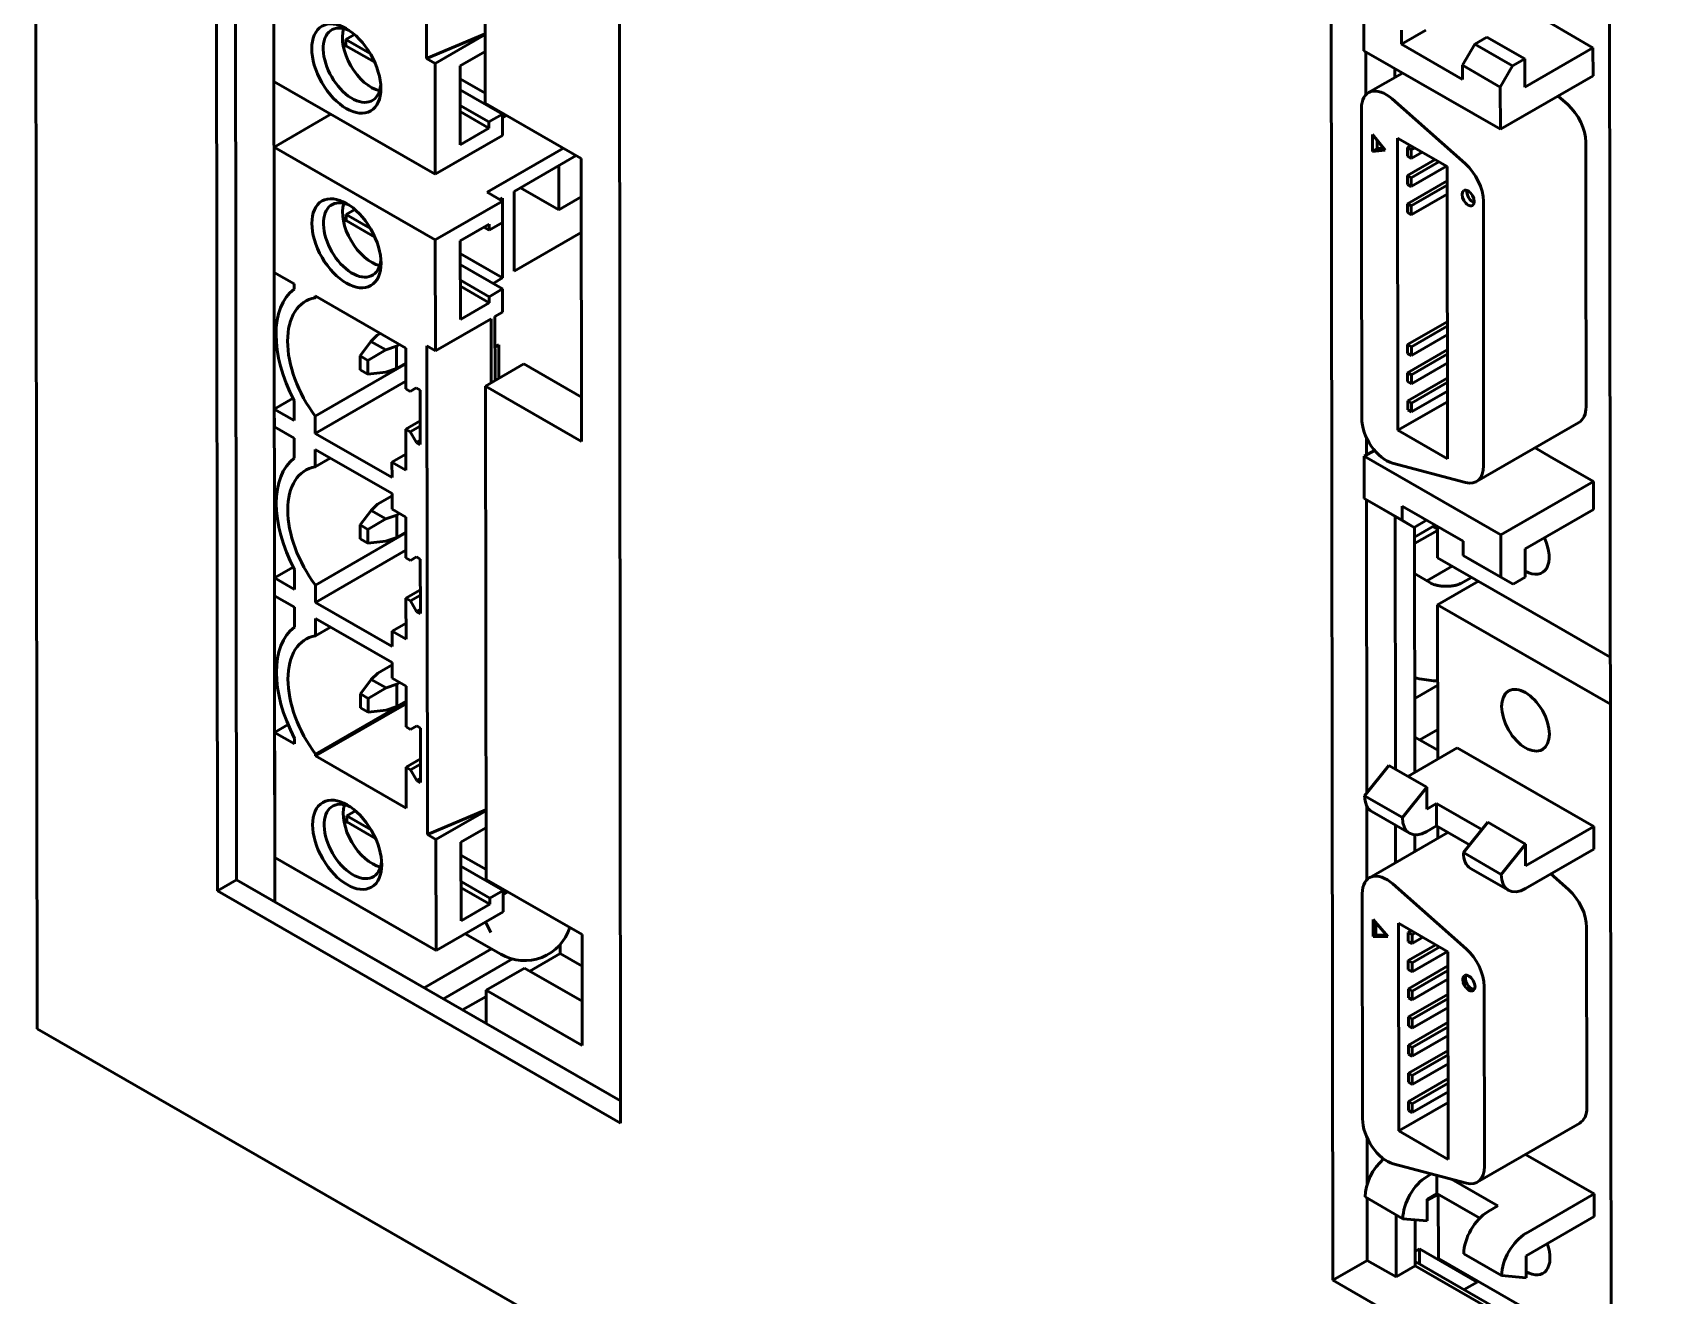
# Model space of a CAD drawing. Header units: millimetres. Extents: x 2121 to 4904, y 892 to 1933.
# Drawn here: x 2971 to 3061.5, y 1503.4 to 1573.2 of the extents above; entities that cross this region are included whole.
import ezdxf

# ---------------------------------------------------------------- set-up
doc = ezdxf.new("R2010")
doc.units = ezdxf.units.MM
doc.header["$LTSCALE"] = 1.8
doc.layers.add('외형선(ISO)', color=7, linetype='Continuous', lineweight=50)

msp = doc.modelspace()

# ---------------------------------------------------------------- linework, layer by layer
at = {"layer": '외형선(ISO)'}
for p, q in [((2971.255, 1518.158), (2971.015, 1732.627)), ((2981.21, 1525.775), (2981.03, 1686.565)), ((2982.092, 1685.954), (2982.271, 1526.387)), ((2984.387, 1525.169), (2984.208, 1684.735)), ((2992.648, 1673.498), (2992.762, 1571.778)), ((3003.304, 1673.739), (3003.484, 1512.948)), ((2995.888, 1671.271), (2996.002, 1569.307)), ((3042.819, 1504.259), (3042.727, 1586.247)), ((2984.328, 1577.431), (2984.336, 1570.506)), ((3058.107, 1577.391), (3058.198, 1495.403)), ((3044.534, 1572.204), (3044.531, 1574.539)), ((2988.312, 1572.817), (2988.791, 1573.093)), ((2992.762, 1571.778), (2995.998, 1573.145)), ((2995.998, 1573.096), (2993.239, 1571.503)), ((3046.62, 1572.558), (3046.619, 1573.337)), ((3047.967, 1573.336), (3046.62, 1572.558)), ((3051.333, 1572.953), (3050.659, 1572.565)), ((3051.333, 1572.953), (3053.421, 1571.751)), ((3054.788, 1573.758), (3057.194, 1572.372)), ((2988.179, 1572.403), (2988.313, 1572.48)), ((2988.313, 1572.48), (2988.312, 1572.817)), ((2989.654, 1572.044), (2988.312, 1572.817)), ((2989.902, 1571.565), (2988.313, 1572.48)), ((2994.619, 1571.362), (2995.999, 1572.159)), ((2995.999, 1572.065), (2995.918, 1572.112)), ((3052.077, 1567.86), (3044.534, 1572.204)), ((3044.653, 1572.136), (3044.656, 1569.779)), ((3046.62, 1572.558), (3049.987, 1570.619)), ((3050.659, 1572.565), (3049.987, 1571.397)), ((3050.659, 1572.565), (3052.747, 1571.362)), ((3053.422, 1570.195), (3057.194, 1572.372)), ((3057.194, 1572.372), (3057.196, 1570.816)), ((2993.239, 1571.503), (2992.762, 1571.778)), ((2993.239, 1571.503), (2993.246, 1565.376)), ((2994.624, 1567.011), (2994.619, 1571.362)), ((3046.244, 1571.219), (3046.245, 1570.725)), ((3052.075, 1570.195), (3049.987, 1571.397)), ((3049.987, 1571.397), (3049.987, 1570.619)), ((3052.075, 1570.195), (3052.747, 1571.362)), ((3052.747, 1571.362), (3053.421, 1571.751)), ((3053.421, 1571.751), (3053.422, 1570.195)), ((2984.336, 1570.506), (2993.246, 1565.376)), ((2996.002, 1569.856), (2994.62, 1570.652)), ((3046.673, 1570.972), (3044.797, 1569.889)), ((3057.196, 1570.816), (3052.077, 1567.86)), ((2994.62, 1570.041), (2996.957, 1568.695)), ((2996.002, 1569.307), (3001.306, 1566.253)), ((3046.096, 1569.542), (3050.138, 1565.963)), ((3052.077, 1567.86), (3052.075, 1570.195)), ((3055.264, 1569.701), (3055.796, 1569.23)), ((2984.34, 1566.879), (2987.484, 1568.694)), ((2996.214, 1568.267), (2994.621, 1569.184)), ((2996.215, 1567.93), (2994.622, 1568.847)), ((2996.957, 1568.695), (2996.214, 1568.267)), ((2996.481, 1569.031), (2996.427, 1569)), ((2996.957, 1568.695), (2996.958, 1567.519)), ((2996.957, 1568.497), (2997.183, 1568.627)), ((3044.409, 1562.789), (3044.402, 1569.015)), ((2993.246, 1565.376), (2996.958, 1567.519)), ((2996.215, 1567.93), (2994.624, 1567.011)), ((2996.214, 1568.267), (2996.215, 1567.93)), ((3045.011, 1567.58), (3045.012, 1566.637)), ((3045.011, 1567.58), (3045.718, 1566.701)), ((2984.34, 1566.879), (2984.348, 1559.954)), ((2993.25, 1561.748), (2984.34, 1566.879)), ((3000.33, 1566.814), (2996.114, 1564.38)), ((3045.281, 1566.792), (3045.012, 1566.637)), ((3045.718, 1566.701), (3045.012, 1566.637)), ((3045.281, 1567.245), (3045.281, 1566.792)), ((3045.281, 1566.792), (3045.62, 1566.823)), ((3046.422, 1551.23), (3046.404, 1567.373)), ((3046.404, 1567.373), (3049.136, 1565.8)), ((3046.944, 1566.861), (3047.119, 1566.962)), ((3046.945, 1566.372), (3046.944, 1566.861)), ((3046.944, 1566.861), (3047.155, 1566.739)), ((3047.155, 1566.739), (3047.33, 1566.84)), ((3047.155, 1566.739), (3047.156, 1566.25)), ((3047.754, 1566.596), (3047.156, 1566.25)), ((3056.796, 1567.151), (3056.802, 1562.177)), ((2997.599, 1564.428), (3001.032, 1566.41)), ((3000.073, 1565.857), (3000.076, 1563.413)), ((3001.306, 1566.253), (3001.323, 1550.615)), ((3047.156, 1566.25), (3046.945, 1566.372)), ((3046.946, 1565.305), (3048.469, 1566.184)), ((3047.157, 1565.183), (3048.681, 1566.062)), ((3049.105, 1565.818), (3047.158, 1564.694)), ((3049.136, 1565.8), (3049.154, 1549.657)), ((3046.946, 1564.816), (3046.946, 1565.305)), ((3046.946, 1565.305), (3047.157, 1565.183)), ((3047.158, 1564.694), (3046.946, 1564.816)), ((3046.947, 1563.748), (3049.137, 1565.012)), ((3047.157, 1565.183), (3047.158, 1564.694)), ((2996.962, 1563.891), (2993.25, 1561.748)), ((2996.114, 1564.38), (2996.962, 1563.891)), ((2996.815, 1563.976), (2996.963, 1564.061)), ((2996.963, 1562.715), (2996.962, 1563.891)), ((2996.963, 1564.061), (2996.968, 1559.649)), ((2997.604, 1560.017), (2997.599, 1564.428)), ((3000.076, 1563.413), (2997.955, 1564.634)), ((3001.308, 1564.124), (3000.076, 1563.413)), ((3047.159, 1563.626), (3049.137, 1564.768)), ((3049.138, 1564.28), (3047.159, 1563.138)), ((3051.139, 1563.885), (3051.144, 1558.91)), ((2988.323, 1563.16), (2988.801, 1563.436)), ((2988.324, 1562.823), (2988.323, 1563.16)), ((2989.665, 1562.387), (2988.323, 1563.16)), ((3046.948, 1563.259), (3046.947, 1563.748)), ((3046.947, 1563.748), (3047.159, 1563.626)), ((3047.159, 1563.138), (3046.948, 1563.259)), ((3047.159, 1563.626), (3047.159, 1563.138)), ((2988.189, 1562.745), (2988.324, 1562.823)), ((2989.913, 1561.908), (2988.324, 1562.823)), ((2994.63, 1561.705), (2996.221, 1562.623)), ((2996.221, 1562.286), (2995.929, 1562.455)), ((2996.221, 1562.286), (2996.963, 1562.715)), ((2996.221, 1562.623), (2996.221, 1562.286)), ((3001.31, 1562.156), (2997.604, 1560.017)), ((3044.421, 1551.894), (3044.409, 1562.789)), ((3056.802, 1562.177), (3056.812, 1552.533)), ((2993.257, 1555.62), (2993.25, 1561.748)), ((2994.634, 1557.354), (2994.63, 1561.705)), ((2996.968, 1559.649), (2994.63, 1560.995)), ((2994.631, 1560.384), (2996.968, 1559.038)), ((2984.348, 1559.954), (2985.451, 1559.319)), ((2996.225, 1558.61), (2994.632, 1559.527)), ((2996.968, 1559.649), (2996.438, 1559.343)), ((2985.451, 1559.319), (2985.451, 1559.022)), ((2986.607, 1558.554), (2986.607, 1558.653)), ((2986.607, 1558.653), (2991.614, 1555.771)), ((2986.607, 1558.554), (2986.693, 1558.604)), ((2996.225, 1558.273), (2994.632, 1559.19)), ((2996.968, 1559.038), (2996.225, 1558.61)), ((2996.225, 1558.61), (2996.225, 1558.273)), ((2996.969, 1557.764), (2996.968, 1559.038)), ((3051.144, 1558.91), (3051.155, 1549.267)), ((2996.225, 1558.273), (2994.634, 1557.354)), ((2996.969, 1557.764), (2996.545, 1557.519)), ((2996.333, 1557.396), (2993.257, 1555.62)), ((2996.333, 1557.396), (2996.337, 1553.852)), ((2996.545, 1557.519), (2996.549, 1553.974)), ((3046.956, 1555.966), (3049.146, 1557.23)), ((3047.168, 1555.844), (3049.146, 1556.986)), ((2989.093, 1555.338), (2989.689, 1556.141)), ((2989.689, 1556.141), (2990.047, 1556.486)), ((2989.689, 1556.141), (2990.511, 1555.668)), ((2990.047, 1556.486), (2990.209, 1556.579)), ((2991.108, 1555.875), (2990.511, 1555.668)), ((2991.27, 1555.969), (2991.108, 1555.875)), ((2991.108, 1555.875), (2991.109, 1554.649)), ((2991.614, 1555.771), (2991.616, 1553.516)), ((2992.779, 1555.895), (2992.81, 1528.884)), ((2993.257, 1555.62), (2992.779, 1555.895)), ((2996.547, 1555.837), (2996.76, 1555.96)), ((2996.76, 1555.96), (2996.762, 1554.097)), ((3046.956, 1555.966), (3047.168, 1555.844)), ((3046.957, 1555.477), (3046.956, 1555.966)), ((3049.146, 1556.498), (3047.168, 1555.355)), ((3047.168, 1555.844), (3047.168, 1555.355)), ((2986.615, 1552.012), (2991.615, 1554.899)), ((2989.517, 1555.093), (2989.093, 1555.338)), ((2989.093, 1554.572), (2989.093, 1555.338)), ((2990.511, 1555.668), (2989.517, 1555.093)), ((2989.517, 1555.093), (2989.518, 1554.328)), ((2991.109, 1554.649), (2991.614, 1554.941)), ((2996.02, 1553.669), (2998.141, 1554.894)), ((2998.141, 1554.894), (3001.32, 1553.063)), ((3047.168, 1555.355), (3046.957, 1555.477)), ((3046.958, 1554.41), (3049.147, 1555.674)), ((3049.148, 1555.43), (3047.169, 1554.288)), ((3047.17, 1553.799), (3049.148, 1554.941)), ((2986.616, 1551.055), (2991.616, 1553.942)), ((2989.093, 1554.572), (2989.518, 1554.328)), ((2989.518, 1554.328), (2990.512, 1554.442)), ((2990.512, 1554.442), (2991.109, 1554.649)), ((3047.169, 1554.288), (3046.958, 1554.41)), ((3046.958, 1553.921), (3046.958, 1554.41)), ((3046.958, 1553.921), (3047.17, 1553.799)), ((3046.96, 1552.853), (3049.149, 1554.117)), ((3047.17, 1553.799), (3047.169, 1554.288)), ((2991.616, 1553.516), (2991.86, 1553.375)), ((2991.86, 1553.375), (2992.199, 1553.572)), ((2991.86, 1553.375), (2992.2, 1553.571)), ((2992.199, 1553.572), (2992.411, 1553.45)), ((2992.411, 1553.45), (2992.414, 1550.435)), ((3001.323, 1550.615), (2996.02, 1553.669)), ((2996.02, 1553.669), (2996.05, 1526.413)), ((3049.149, 1553.873), (3047.171, 1552.731)), ((3047.172, 1552.243), (3049.15, 1553.385)), ((2984.356, 1552.405), (2985.392, 1553.003)), ((2984.356, 1552.405), (2984.358, 1551.425)), ((2985.46, 1551.77), (2984.356, 1552.405)), ((2985.458, 1552.876), (2985.46, 1551.77)), ((3049.151, 1552.805), (3046.422, 1551.23)), ((3047.171, 1552.731), (3046.96, 1552.853)), ((3046.96, 1552.364), (3046.96, 1552.853)), ((3046.96, 1552.364), (3047.172, 1552.243)), ((3047.172, 1552.243), (3047.171, 1552.731)), ((2984.358, 1551.425), (2985.461, 1550.789)), ((2986.616, 1551.055), (2986.615, 1552.012)), ((2991.619, 1551.285), (2992.413, 1551.744)), ((2991.862, 1551.145), (2991.619, 1551.285)), ((2991.619, 1551.285), (2991.621, 1549.03)), ((2991.862, 1551.145), (2992.413, 1551.463)), ((3049.154, 1549.657), (3046.422, 1551.23)), ((3056.418, 1551.659), (3050.76, 1548.392)), ((2985.461, 1550.789), (2985.462, 1549.684)), ((2990.858, 1548.612), (2986.616, 1551.055)), ((2992.202, 1550.557), (2991.862, 1551.145)), ((2992.202, 1550.557), (2992.414, 1550.679)), ((2992.414, 1550.435), (2992.202, 1550.557)), ((3044.677, 1550.836), (3044.678, 1549.861)), ((2986.618, 1549.216), (2986.617, 1550.173)), ((2986.617, 1550.173), (2990.859, 1547.73)), ((2986.618, 1549.216), (2987.447, 1549.695)), ((2990.857, 1549.47), (2991.62, 1549.91)), ((2991.621, 1549.03), (2990.857, 1549.47)), ((2990.857, 1549.47), (2990.858, 1548.612)), ((3045.127, 1550.12), (3044.559, 1549.792)), ((3044.559, 1549.792), (3052.102, 1545.448)), ((3044.561, 1547.457), (3044.559, 1549.792)), ((3050.158, 1548.338), (3046.118, 1549.414)), ((3053.996, 1550.26), (3054.815, 1549.789)), ((3054.815, 1549.789), (3057.221, 1548.403)), ((2990.057, 1547.147), (2990.859, 1547.61)), ((2990.859, 1547.73), (2990.86, 1546.872)), ((3052.102, 1545.448), (3057.221, 1548.403)), ((3057.221, 1548.403), (3057.223, 1546.847)), ((2989.103, 1545.999), (2989.699, 1546.803)), ((2989.699, 1546.803), (2990.057, 1547.147)), ((2989.699, 1546.803), (2990.521, 1546.329)), ((2990.86, 1546.872), (2991.624, 1546.432)), ((3044.561, 1547.457), (3046.649, 1546.255)), ((3045.236, 1547.068), (3044.561, 1547.457)), ((3044.681, 1547.388), (3044.699, 1531.183)), ((3047.324, 1545.865), (3045.236, 1547.068)), ((3046.649, 1546.255), (3046.648, 1547.033)), ((3050.016, 1545.094), (3046.648, 1547.033)), ((3057.223, 1546.847), (3053.451, 1544.669)), ((2989.527, 1545.755), (2989.103, 1545.999)), ((2989.104, 1545.233), (2989.103, 1545.999)), ((2990.521, 1546.329), (2989.527, 1545.755)), ((2991.118, 1546.536), (2990.521, 1546.329)), ((2991.28, 1546.63), (2991.118, 1546.536)), ((2991.118, 1546.536), (2991.119, 1545.311)), ((2991.624, 1546.432), (2991.626, 1544.177)), ((3046.272, 1546.471), (3046.288, 1532.503)), ((3046.649, 1546.255), (3047.324, 1545.865)), ((3047.997, 1546.254), (3047.324, 1545.865)), ((3047.334, 1545.871), (3047.349, 1532.322)), ((3047.335, 1545.327), (3048.472, 1545.983)), ((3047.997, 1546.256), (3047.997, 1546.254)), ((3048.608, 1545.78), (3048.364, 1545.921)), ((3048.608, 1545.904), (3048.61, 1544.185)), ((2986.625, 1542.673), (2991.625, 1545.56)), ((2989.104, 1545.233), (2989.528, 1544.989)), ((2989.527, 1545.755), (2989.528, 1544.989)), ((2989.528, 1544.989), (2990.523, 1545.104)), ((2990.523, 1545.104), (2991.119, 1545.311)), ((2991.119, 1545.311), (2991.625, 1545.603)), ((3048.608, 1545.7), (3047.335, 1544.965)), ((3050.016, 1545.094), (3050.017, 1544.316)), ((3052.105, 1543.113), (3052.102, 1545.448)), ((2986.626, 1541.717), (2991.626, 1544.603)), ((2991.626, 1544.177), (2991.87, 1544.036)), ((2991.87, 1544.036), (2992.21, 1544.233)), ((2991.87, 1544.036), (2992.209, 1544.233)), ((2992.209, 1544.233), (2992.422, 1544.111)), ((2992.422, 1544.111), (2992.425, 1541.096)), ((3048.61, 1544.185), (3054.825, 1540.606)), ((3050.017, 1544.316), (3050.691, 1543.926)), ((3050.017, 1544.316), (3052.105, 1543.113)), ((3053.451, 1544.669), (3053.453, 1543.113)), ((2984.367, 1543.067), (2985.402, 1543.664)), ((2984.367, 1543.067), (2984.368, 1542.086)), ((2985.47, 1542.431), (2984.367, 1543.067)), ((2985.469, 1543.537), (2985.47, 1542.431)), ((3047.337, 1543.307), (3048.281, 1542.763)), ((3048.019, 1542.914), (3049.417, 1543.72)), ((3049.901, 1542.765), (3050.488, 1543.103)), ((3052.779, 1542.724), (3050.691, 1543.926)), ((3052.779, 1542.724), (3052.105, 1543.113)), ((3053.453, 1543.113), (3052.779, 1542.724)), ((2986.626, 1541.717), (2986.625, 1542.673)), ((2991.629, 1541.946), (2992.423, 1542.405)), ((3048.613, 1541.579), (3050.871, 1542.883)), ((2984.368, 1542.086), (2985.471, 1541.451)), ((2985.471, 1541.451), (2985.472, 1540.345)), ((2990.869, 1539.273), (2986.626, 1541.717)), ((2991.873, 1541.806), (2991.629, 1541.946)), ((2991.629, 1541.946), (2991.632, 1539.691)), ((2991.873, 1541.806), (2992.424, 1542.124)), ((2992.213, 1541.218), (2991.873, 1541.806)), ((2992.213, 1541.218), (2992.425, 1541.341)), ((3048.613, 1541.579), (3058.153, 1536.086)), ((3048.623, 1533.057), (3048.613, 1541.579)), ((2986.628, 1539.877), (2986.627, 1540.834)), ((2986.627, 1540.834), (2990.87, 1538.391)), ((2986.628, 1539.877), (2987.457, 1540.356)), ((2990.868, 1540.131), (2991.631, 1540.572)), ((2992.425, 1541.096), (2992.213, 1541.218)), ((3054.825, 1540.606), (3058.15, 1538.691)), ((2991.632, 1539.691), (2990.868, 1540.131)), ((2990.868, 1540.131), (2990.869, 1539.273)), ((2989.71, 1537.464), (2990.068, 1537.808)), ((2990.068, 1537.808), (2990.87, 1538.272)), ((2990.87, 1538.391), (2990.871, 1537.533)), ((2989.113, 1536.661), (2989.71, 1537.464)), ((2990.532, 1536.991), (2989.538, 1536.416)), ((2989.71, 1537.464), (2990.532, 1536.991)), ((2991.128, 1537.198), (2990.532, 1536.991)), ((2990.871, 1537.533), (2991.634, 1537.093)), ((2991.291, 1537.291), (2991.128, 1537.198)), ((2991.128, 1537.198), (2991.13, 1535.972)), ((2991.634, 1537.093), (2991.637, 1534.838)), ((3047.345, 1536.408), (3048.618, 1537.144)), ((2986.636, 1533.335), (2991.635, 1536.221)), ((2986.636, 1533.236), (2991.636, 1536.122)), ((2989.538, 1536.416), (2989.113, 1536.661)), ((2989.114, 1535.895), (2989.113, 1536.661)), ((2989.114, 1535.895), (2989.539, 1535.65)), ((2989.538, 1536.416), (2989.539, 1535.65)), ((2990.533, 1535.765), (2991.13, 1535.972)), ((2991.13, 1535.972), (2991.635, 1536.264)), ((2984.376, 1534.537), (2985.116, 1534.964)), ((2989.539, 1535.65), (2990.533, 1535.765)), ((2984.376, 1534.537), (2984.384, 1527.613)), ((2985.48, 1533.902), (2984.376, 1534.537)), ((2985.479, 1534.198), (2985.48, 1533.902)), ((2991.637, 1534.838), (2991.881, 1534.698)), ((2991.881, 1534.698), (2992.22, 1534.895)), ((2991.881, 1534.698), (2992.221, 1534.894)), ((2992.22, 1534.895), (2992.432, 1534.772)), ((2992.432, 1534.772), (2992.435, 1531.758)), ((3048.622, 1533.544), (3047.347, 1534.278)), ((3048.621, 1534.693), (3047.625, 1534.118)), ((2986.636, 1533.236), (2986.636, 1533.335)), ((2991.642, 1530.353), (2986.636, 1533.236)), ((3046.976, 1532.106), (3049.699, 1533.679)), ((3057.242, 1529.335), (3049.699, 1533.679)), ((2991.639, 1532.608), (2992.434, 1533.067)), ((2991.883, 1532.467), (2991.639, 1532.608)), ((2991.639, 1532.608), (2991.642, 1530.353)), ((2991.883, 1532.467), (2992.434, 1532.785)), ((2992.223, 1531.88), (2991.883, 1532.467)), ((3044.58, 1531.035), (3045.926, 1532.711)), ((3048.014, 1531.509), (3045.926, 1532.711)), ((2992.223, 1531.88), (2992.435, 1532.002)), ((2992.435, 1531.758), (2992.223, 1531.88)), ((3046.668, 1529.832), (3048.014, 1531.509)), ((3048.014, 1531.509), (3048.015, 1530.299)), ((3044.58, 1531.035), (3046.668, 1529.832)), ((3044.7, 1530.463), (3044.704, 1526.395)), ((3048.015, 1530.299), (3048.554, 1530.61)), ((3048.554, 1530.61), (3048.555, 1529.365)), ((3048.554, 1530.61), (3051.059, 1529.168)), ((2988.227, 1529.509), (2988.361, 1529.586)), ((2988.36, 1529.923), (2988.839, 1530.2)), ((2988.361, 1529.586), (2988.36, 1529.923)), ((2989.702, 1529.151), (2988.36, 1529.923)), ((2989.95, 1528.671), (2988.361, 1529.586)), ((2992.81, 1528.884), (2996.046, 1530.252)), ((2996.046, 1530.203), (2993.287, 1528.61)), ((3047.064, 1528.959), (3044.976, 1530.162)), ((3050.035, 1527.893), (3051.381, 1529.569)), ((3051.381, 1529.569), (3053.469, 1528.367)), ((2993.287, 1528.61), (2992.81, 1528.884)), ((2993.287, 1528.61), (2993.294, 1522.482)), ((2994.667, 1528.468), (2996.047, 1529.265)), ((2996.047, 1529.171), (2995.966, 1529.218)), ((3049.178, 1529.006), (3044.845, 1526.505)), ((3046.291, 1529.404), (3046.293, 1527.341)), ((3047.353, 1528.872), (3047.354, 1527.953)), ((3048.555, 1529.365), (3048.016, 1529.054)), ((3050.375, 1528.317), (3048.555, 1529.365)), ((3048.628, 1528.689), (3048.627, 1529.324)), ((3053.471, 1527.157), (3057.242, 1529.335)), ((3057.244, 1528.09), (3057.242, 1529.335)), ((2994.672, 1524.117), (2994.667, 1528.468)), ((2996.05, 1526.963), (2994.668, 1527.759)), ((3052.123, 1526.691), (3050.035, 1527.893)), ((3053.469, 1528.367), (3052.123, 1526.691)), ((3053.471, 1527.157), (3053.469, 1528.367)), ((3053.472, 1525.912), (3057.244, 1528.09)), ((2984.384, 1527.613), (2993.294, 1522.482)), ((2994.668, 1527.147), (2997.005, 1525.802)), ((3052.52, 1525.818), (3050.432, 1527.02)), ((2981.21, 1525.775), (2982.271, 1526.387)), ((2982.271, 1526.387), (2996.059, 1518.447)), ((2996.262, 1525.373), (2994.669, 1526.29)), ((2996.263, 1525.036), (2994.67, 1525.953)), ((2996.05, 1526.413), (3001.354, 1523.359)), ((2996.529, 1526.138), (2996.475, 1526.107)), ((3046.145, 1526.158), (3050.187, 1522.579)), ((3054.863, 1526.715), (3055.845, 1525.846)), ((3003.484, 1512.948), (2981.21, 1525.775)), ((2996.263, 1525.036), (2994.672, 1524.117)), ((2997.005, 1525.802), (2996.262, 1525.373)), ((2996.262, 1525.373), (2996.263, 1525.036)), ((2997.005, 1525.802), (2997.006, 1524.625)), ((2997.005, 1525.603), (2997.231, 1525.733)), ((3044.464, 1513.179), (3044.451, 1525.631)), ((2993.294, 1522.482), (2997.006, 1524.625)), ((3045.059, 1524.187), (3045.868, 1523.254)), ((3045.06, 1523.253), (3045.059, 1524.187)), ((2994.901, 1523.41), (2996.871, 1522.276)), ((3001.354, 1523.359), (3001.361, 1517.231)), ((3045.06, 1523.253), (3045.195, 1523.33)), ((3045.868, 1523.254), (3045.06, 1523.253)), ((3045.195, 1523.33), (3045.194, 1524.031)), ((3045.801, 1523.332), (3045.195, 1523.33)), ((3046.466, 1512.515), (3046.453, 1523.989)), ((3046.453, 1523.989), (3049.185, 1522.416)), ((3046.992, 1523.477), (3047.167, 1523.578)), ((3046.993, 1522.988), (3046.992, 1523.477)), ((3046.992, 1523.477), (3047.204, 1523.355)), ((3047.204, 1523.355), (3047.379, 1523.456)), ((3047.205, 1522.867), (3047.204, 1523.355)), ((3047.803, 1523.212), (3047.205, 1522.867)), ((3056.845, 1523.767), (3056.856, 1513.818)), ((2996.359, 1522.571), (2992.634, 1520.42)), ((3000.155, 1522.312), (2998.472, 1521.341)), ((3000.155, 1522.312), (3000.154, 1522.82)), ((3000.155, 1522.312), (3001.356, 1521.621)), ((3000.155, 1522.312), (3001.356, 1521.621)), ((3046.993, 1522.988), (3047.205, 1522.867)), ((3046.994, 1521.921), (3048.518, 1522.8)), ((3047.206, 1521.799), (3048.729, 1522.678)), ((3049.153, 1522.434), (3047.206, 1521.31)), ((3049.185, 1522.416), (3049.197, 1510.942)), ((2997.511, 1522.013), (2993.695, 1519.809)), ((2996.057, 1520.285), (2998.179, 1521.51)), ((2998.179, 1521.51), (3001.358, 1519.679)), ((3046.995, 1521.432), (3046.994, 1521.921)), ((3046.994, 1521.921), (3047.206, 1521.799)), ((3046.995, 1521.432), (3047.206, 1521.31)), ((3046.996, 1520.364), (3049.185, 1521.628)), ((3047.206, 1521.31), (3047.206, 1521.799)), ((3047.207, 1520.242), (3049.186, 1521.385)), ((3049.186, 1520.896), (3047.208, 1519.754)), ((3051.187, 1520.501), (3051.198, 1510.552)), ((2996.058, 1519.947), (2994.758, 1519.196)), ((3001.361, 1517.231), (2996.057, 1520.285)), ((2996.057, 1520.285), (2996.059, 1518.447)), ((3046.997, 1519.875), (3046.996, 1520.364)), ((3046.996, 1520.364), (3047.207, 1520.242)), ((3046.997, 1519.875), (3047.208, 1519.754)), ((3046.998, 1518.808), (3049.187, 1520.072)), ((3047.208, 1519.754), (3047.207, 1520.242)), ((3047.209, 1518.686), (3049.187, 1519.828)), ((3046.998, 1518.808), (3047.209, 1518.686)), ((3046.998, 1518.319), (3046.998, 1518.808)), ((3047.21, 1518.197), (3047.209, 1518.686)), ((3049.188, 1519.339), (3047.21, 1518.197)), ((3066.714, 1463.187), (2971.255, 1518.158)), ((2996.059, 1518.447), (3003.483, 1514.172)), ((3046.998, 1518.319), (3047.21, 1518.197)), ((3046.999, 1517.251), (3049.189, 1518.515)), ((3047.211, 1517.13), (3049.189, 1518.272)), ((3049.19, 1517.783), (3047.211, 1516.641)), ((3047, 1516.763), (3046.999, 1517.251)), ((3046.999, 1517.251), (3047.211, 1517.13)), ((3047.001, 1515.695), (3049.191, 1516.959)), ((3047.211, 1516.641), (3047.211, 1517.13)), ((3047, 1516.763), (3047.211, 1516.641)), ((3047.213, 1515.573), (3049.191, 1516.715)), ((3049.191, 1516.227), (3047.213, 1515.084)), ((3047.002, 1515.206), (3047.001, 1515.695)), ((3047.001, 1515.695), (3047.213, 1515.573)), ((3047.002, 1515.206), (3047.213, 1515.084)), ((3047.003, 1514.138), (3049.192, 1515.403)), ((3047.213, 1515.084), (3047.213, 1515.573)), ((3047.214, 1514.017), (3049.193, 1515.159)), ((3046.466, 1512.515), (3049.194, 1514.09)), ((3047.003, 1513.65), (3047.003, 1514.138)), ((3047.003, 1514.138), (3047.214, 1514.017)), ((3049.193, 1514.67), (3047.215, 1513.528)), ((3047.003, 1513.65), (3047.215, 1513.528)), ((3047.215, 1513.528), (3047.214, 1514.017)), ((3049.197, 1510.942), (3046.466, 1512.515)), ((3056.461, 1512.944), (3050.804, 1509.678)), ((3044.72, 1512.121), (3044.723, 1509.572)), ((3050.202, 1509.623), (3046.162, 1510.699)), ((3053.469, 1511.217), (3057.265, 1509.031)), ((3048.038, 1509.995), (3048.281, 1510.135)), ((3048.578, 1509.061), (3048.577, 1510.056)), ((3049.383, 1509.841), (3051.944, 1508.367)), ((3044.605, 1508.863), (3046.692, 1507.661)), ((3044.724, 1508.794), (3044.728, 1505.361)), ((3048.578, 1509.061), (3048.039, 1508.75)), ((3048.641, 1509.024), (3048.039, 1508.677)), ((3048.039, 1508.75), (3048.041, 1507.54)), ((3050.946, 1507.697), (3048.578, 1509.061)), ((3048.653, 1505.47), (3048.65, 1509.019)), ((3057.265, 1509.031), (3053.493, 1506.853)), ((3057.265, 1509.031), (3057.266, 1507.786)), ((3046.315, 1507.878), (3046.319, 1504.445)), ((3051.944, 1508.367), (3051.405, 1508.055)), ((3057.266, 1507.786), (3053.495, 1505.608)), ((3046.692, 1507.661), (3048.041, 1507.54)), ((3047.377, 1507.599), (3047.38, 1505.058)), ((3047.379, 1505.849), (3047.62, 1505.988)), ((3047.62, 1505.988), (3050.802, 1504.156)), ((3047.62, 1505.16), (3047.62, 1505.988)), ((3042.819, 1504.259), (3044.728, 1505.361)), ((3044.728, 1505.361), (3046.319, 1504.445)), ((3046.319, 1504.445), (3047.38, 1505.058)), ((3058.194, 1499.071), (3047.379, 1505.299)), ((3047.38, 1505.058), (3058.194, 1498.83)), ((3058.193, 1499.977), (3048.653, 1505.47)), ((3052.148, 1504.519), (3050.06, 1505.721)), ((3053.496, 1504.398), (3053.495, 1505.608)), ((3058.198, 1495.403), (3042.819, 1504.259)), ((3050.802, 1504.156), (3050.084, 1503.742)), ((3052.148, 1504.519), (3053.496, 1504.398))]:
    msp.add_line(p, q, dxfattribs=at)
msp.add_arc((2998.181, 1524.551), 2.625, 240.06417, 342.17241, dxfattribs=at)
for centre, major_axis in [((2988.332, 1571.218), (1.35, -2.338)), ((2988.342, 1561.561), (1.35, -2.338)), ((3050.296, 1564.065), (-0.238, 0.412)), ((3053.466, 1535.207), (-0.933, 1.617)), ((2988.38, 1528.325), (1.35, -2.338)), ((3050.344, 1520.681), (-0.238, 0.412))]:
    msp.add_ellipse(centre, major_axis=major_axis, ratio=0.57735, dxfattribs=at)
for centre, major_axis, ratio, start_param, end_param in [((2988.65, 1571.402), (1.125, -1.949), 0.57735, 2.451776, 6.973002), ((2989.71, 1572.014), (1.125, -1.949), 0.57735, 3.632475, 5.792303), ((3045.749, 1568.239), (-0.952, 1.65), 0.57735, 5.23728, 7.069876), ((3055.449, 1567.927), (0.952, -1.65), 0.57735, 0.786691, 2.095688), ((3049.792, 1564.661), (-0.953, 1.65), 0.57735, 3.928283, 5.23728), ((2988.661, 1561.745), (1.125, -1.949), 0.57735, 2.451776, 6.973002), ((3050.565, 1564.221), (0.238, -0.412), 0.57735, 3.742857, 5.681921), ((2989.721, 1562.357), (1.125, -1.949), 0.57735, 3.632475, 5.792303), ((2988.483, 1554.205), (-2.85, 4.936), 0.57735, 0.065948, 1.507433), ((2988.483, 1554.205), (-2.4, 4.157), 0.57735, 6.083316, 8.056436), ((3055.465, 1553.309), (0.953, -1.65), 0.57735, 0, 0.786691), ((3045.768, 1551.118), (0.953, -1.65), 0.57735, 3.928283, 5.760879), ((2988.493, 1544.867), (-2.85, 4.936), 0.57735, 0.065948, 1.507433), ((2988.493, 1544.867), (-2.4, 4.157), 0.57735, 6.083316, 8.056436), ((3049.808, 1550.042), (0.952, -1.65), 0.57735, 5.760879, 7.069876), ((3053.456, 1544.972), (0.933, -1.617), 0.57735, 5.49908, 7.714256), ((3053.456, 1544.972), (-0.933, 1.617), 0.57735, 2.353797, 2.357487), ((2988.504, 1535.528), (-2.85, 4.936), 0.57735, 0.065948, 1.507433), ((2988.504, 1535.528), (-2.4, 4.157), 0.57735, 6.083316, 8.056436), ((2988.698, 1528.508), (1.125, -1.949), 0.57735, 2.451776, 6.973002), ((2989.758, 1529.121), (1.125, -1.949), 0.57735, 3.632475, 5.792303), ((3045.927, 1531.812), (-0.951, -1.651), 0.578096, 5.49714, 6.283185), ((3048.015, 1530.61), (-0.951, -1.651), 0.578096, 5.49714, 7.067936), ((3051.382, 1528.671), (-0.951, -1.651), 0.578096, 5.49714, 6.283185), ((3045.798, 1524.855), (-0.952, 1.65), 0.57735, 5.23728, 7.069876), ((3053.47, 1527.468), (-0.951, -1.651), 0.578096, 5.49714, 7.067936), ((3055.498, 1524.543), (0.952, -1.65), 0.57735, 0.786691, 2.095688), ((2998.181, 1524.551), (-1.86, 3.213), 0.57735, 1.393596, 1.57015), ((3049.84, 1521.277), (0.952, -1.65), 0.57735, 0.786691, 2.095688), ((3050.479, 1520.759), (0.238, -0.412), 0.57735, 3.428349, 5.996429), ((3055.509, 1514.594), (0.952, -1.65), 0.57735, 0, 0.786691), ((3045.811, 1512.404), (-0.952, 1.65), 0.57735, 0.786691, 2.619286), ((3045.952, 1509.641), (0.951, 1.651), 0.578096, 1.024873, 2.355547), ((3049.851, 1511.328), (0.952, -1.65), 0.57735, 5.760879, 7.069876), ((3048.04, 1508.438), (-0.951, -1.651), 0.578096, 3.926344, 5.49714), ((3051.407, 1506.499), (0.951, 1.651), 0.578096, 0.784751, 2.355547), ((3053.495, 1505.297), (-0.951, -1.651), 0.578096, 3.926344, 5.49714), ((3053.499, 1506.257), (0.933, -1.617), 0.57735, 5.495389, 7.549153)]:
    msp.add_ellipse(centre, major_axis=major_axis, ratio=ratio, start_param=start_param, end_param=end_param, dxfattribs=at)
for points, knots in [([(3048.281, 1542.763), (3048.289, 1542.759), (3048.309, 1542.748), (3048.369, 1542.722), (3048.41, 1542.707), (3048.511, 1542.677), (3048.572, 1542.662), (3048.711, 1542.635), (3048.79, 1542.624), (3048.959, 1542.61), (3049.049, 1542.607), (3049.228, 1542.61), (3049.318, 1542.617), (3049.485, 1542.638), (3049.561, 1542.652), (3049.692, 1542.684), (3049.748, 1542.701), (3049.833, 1542.731), (3049.864, 1542.745), (3049.892, 1542.759), (3049.898, 1542.763), (3049.901, 1542.765)], [3.141593, 3.141593, 3.141593, 3.141593, 3.293771, 3.293771, 3.446127, 3.446127, 3.606686, 3.606686, 3.778277, 3.778277, 3.958757, 3.958757, 4.14182, 4.14182, 4.319557, 4.319557, 4.486335, 4.486335, 4.642108, 4.642108, 4.712389, 4.712389, 4.712389, 4.712389]), ([(3047.343, 1537.559), (3047.687, 1537.477), (3048.036, 1537.422), (3048.464, 1537.383), (3048.541, 1537.377), (3048.618, 1537.372)], [3.5357925, 3.5357925, 3.5357925, 3.5357925, 3.7699112, 3.7699112, 3.8212879, 3.8212879, 3.8212879, 3.8212879])]:
    msp.add_open_spline(points, degree=3, knots=knots, dxfattribs=at)

doc.saveas('drawing.dxf')
